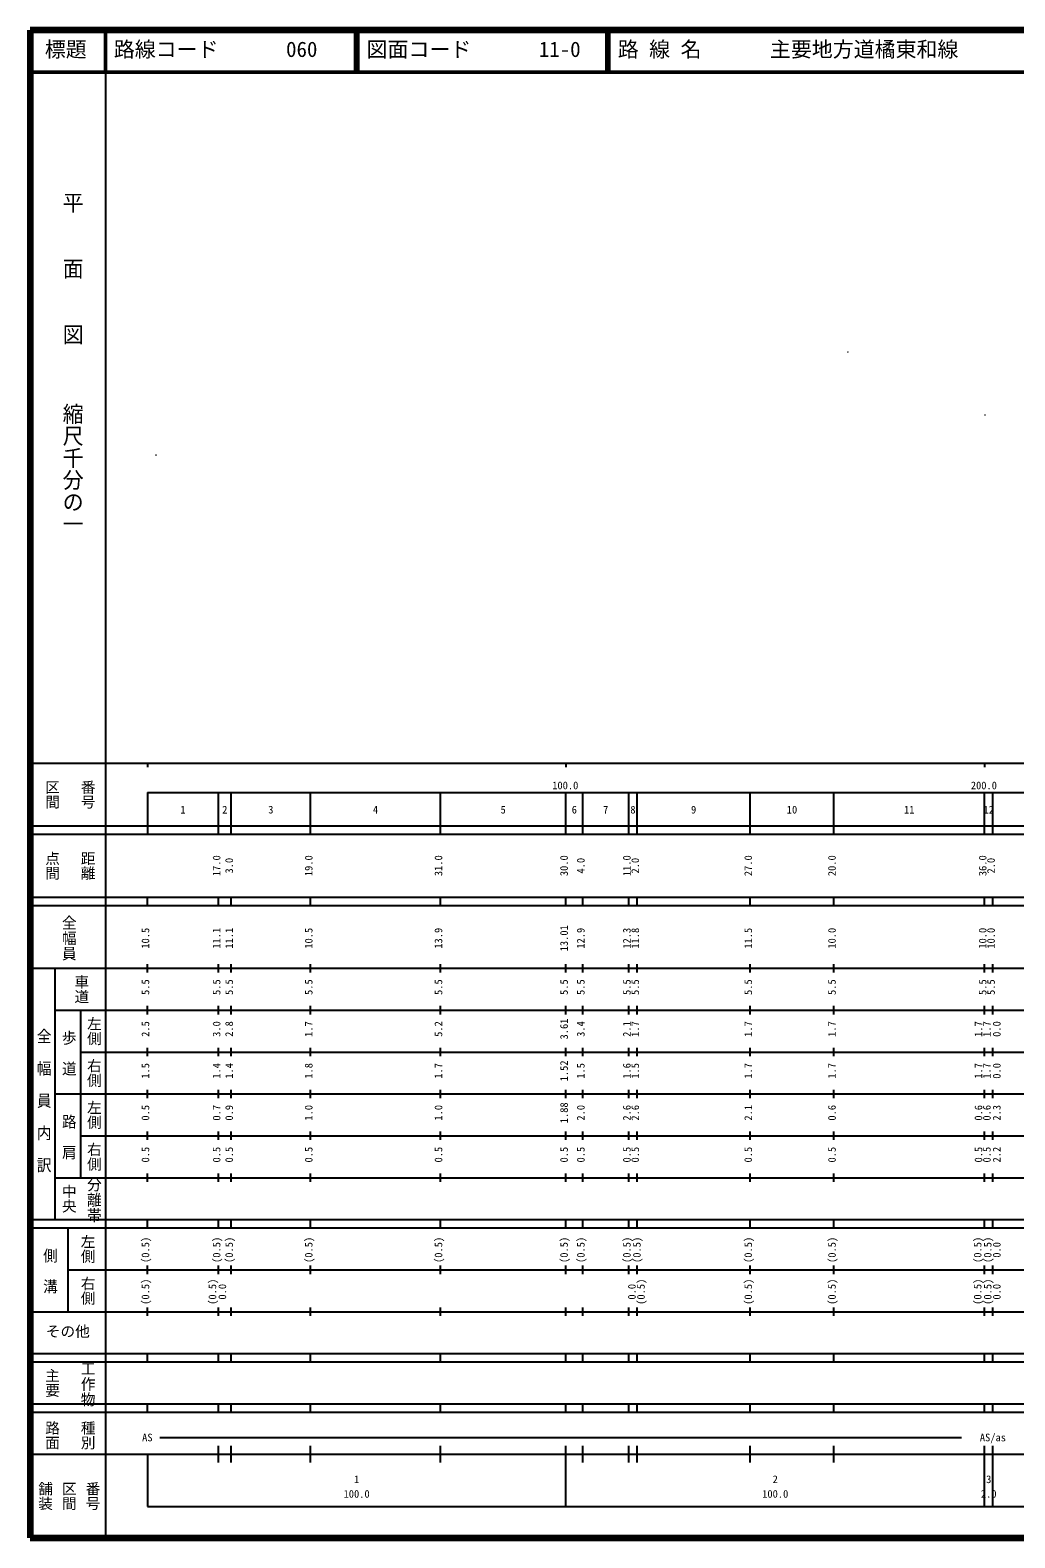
# Model space of a CAD drawing. Units: millimetres on the paper, with parts at other scales. Extents: x 40 to 680, y 20 to 380.
# Drawn here: x 40 to 275.2, y 20 to 380 of the extents above; entities that cross this region are included whole.
import ezdxf
from ezdxf.enums import TextEntityAlignment as Align

# ---------------------------------------------------------------- set-up
doc = ezdxf.new("R2010")
doc.units = ezdxf.units.MM
for name, color, linetype, lineweight in [('M-BMK-HTXT', 7, 'Continuous', 13), ('M-TTL', 2, 'Continuous', 140), ('M-TTL-BAND', 7, 'Continuous', 25), ('M-TTL-LINE', 7, 'Continuous', 50)]:
    doc.layers.add(name, color=color, linetype=linetype, lineweight=lineweight)
doc.layers.add('M-TTL-TXT', color=7, linetype='Continuous')
doc.styles.add('@ＭＳ 明朝', font='')
doc.styles.add('ＭＳ ゴシック', font='')
doc.styles.get('@ＭＳ 明朝').set_extended_font_data('@MS Mincho')
doc.styles.get('ＭＳ ゴシック').set_extended_font_data('MS Gothic')

msp = doc.modelspace()

# ---------------------------------------------------------------- linework, layer by layer
at = {"layer": 'M-BMK-HTXT'}
for centre, radius in [((235.354, 303.121), 0.0313), ((235.354, 303.121), 0.025), ((235.354, 303.121), 0.0188), ((235.354, 303.121), 0.0125), ((235.354, 303.121), 0.0063), ((268.09, 288.113), 0.0313), ((268.09, 288.113), 0.025), ((268.09, 288.113), 0.0188), ((268.09, 288.113), 0.0125), ((268.09, 288.113), 0.0063), ((70.048, 278.536), 0.0313), ((70.048, 278.536), 0.025), ((70.048, 278.536), 0.0188), ((70.048, 278.536), 0.0125), ((70.048, 278.536), 0.0063)]:
    msp.add_circle(centre, radius, dxfattribs=at)
at = {"layer": 'M-TTL'}
for p, q in [((40, 380), (40, 20)), ((680, 380), (40, 380)), ((40, 20), (680, 20))]:
    msp.add_line(p, q, dxfattribs=at)
at = {"layer": 'M-TTL-BAND'}
for p, q in [((58, 370), (58, 20)), ((40, 205), (579, 205)), ((68, 205), (68, 204)), ((168, 205), (168, 204)), ((268, 205), (268, 204)), ((68, 198), (579, 198)), ((68, 198), (68, 188)), ((85, 188), (85, 198)), ((88, 188), (88, 198)), ((107, 188), (107, 198)), ((138, 188), (138, 198)), ((168, 188), (168, 198)), ((172, 188), (172, 198)), ((183, 188), (183, 198)), ((185, 188), (185, 198)), ((212, 188), (212, 198)), ((232, 188), (232, 198)), ((268, 188), (268, 198)), ((270, 188), (270, 198)), ((40, 190), (579, 190)), ((40, 188), (579, 188)), ((40, 173), (579, 173)), ((68, 171), (68, 173)), ((85, 171), (85, 173)), ((88, 171), (88, 173)), ((107, 171), (107, 173)), ((138, 171), (138, 173)), ((168, 171), (168, 173)), ((172, 171), (172, 173)), ((183, 171), (183, 173)), ((185, 171), (185, 173)), ((212, 171), (212, 173)), ((232, 171), (232, 173)), ((268, 171), (268, 173)), ((270, 171), (270, 173)), ((40, 171), (579, 171)), ((40, 156), (579, 156)), ((46, 96), (46, 156)), ((68, 155), (68, 157)), ((85, 155), (85, 157)), ((88, 155), (88, 157)), ((107, 155), (107, 157)), ((138, 155), (138, 157)), ((168, 155), (168, 157)), ((172, 155), (172, 157)), ((183, 155), (183, 157)), ((185, 155), (185, 157)), ((212, 155), (212, 157)), ((232, 155), (232, 157)), ((268, 155), (268, 157)), ((270, 155), (270, 157)), ((46, 146), (579, 146)), ((52, 146), (52, 106)), ((68, 145), (68, 147)), ((85, 145), (85, 147)), ((88, 145), (88, 147)), ((107, 145), (107, 147)), ((138, 145), (138, 147)), ((168, 145), (168, 147)), ((172, 145), (172, 147)), ((183, 145), (183, 147)), ((185, 145), (185, 147)), ((212, 145), (212, 147)), ((232, 145), (232, 147)), ((268, 145), (268, 147)), ((270, 145), (270, 147)), ((68, 135), (68, 137)), ((85, 135), (85, 137)), ((88, 135), (88, 137)), ((107, 135), (107, 137)), ((138, 135), (138, 137)), ((168, 135), (168, 137)), ((172, 135), (172, 137)), ((183, 135), (183, 137)), ((185, 135), (185, 137)), ((212, 135), (212, 137)), ((232, 135), (232, 137)), ((268, 135), (268, 137)), ((270, 135), (270, 137)), ((52, 136), (579, 136)), ((46, 126), (579, 126)), ((68, 125), (68, 127)), ((85, 125), (85, 127)), ((88, 125), (88, 127)), ((107, 125), (107, 127)), ((138, 125), (138, 127)), ((168, 125), (168, 127)), ((172, 125), (172, 127)), ((183, 125), (183, 127)), ((185, 125), (185, 127)), ((212, 125), (212, 127)), ((232, 125), (232, 127)), ((268, 125), (268, 127)), ((270, 125), (270, 127)), ((52, 116), (579, 116)), ((68, 115), (68, 117)), ((85, 115), (85, 117)), ((88, 115), (88, 117)), ((107, 115), (107, 117)), ((138, 115), (138, 117)), ((168, 115), (168, 117)), ((172, 115), (172, 117)), ((183, 115), (183, 117)), ((185, 115), (185, 117)), ((212, 115), (212, 117)), ((232, 115), (232, 117)), ((268, 115), (268, 117)), ((270, 115), (270, 117)), ((46, 106), (579, 106)), ((68, 105), (68, 107)), ((85, 105), (85, 107)), ((88, 105), (88, 107)), ((107, 105), (107, 107)), ((138, 105), (138, 107)), ((168, 105), (168, 107)), ((172, 105), (172, 107)), ((183, 105), (183, 107)), ((185, 105), (185, 107)), ((212, 105), (212, 107)), ((232, 105), (232, 107)), ((268, 105), (268, 107)), ((270, 105), (270, 107)), ((40, 96), (579, 96)), ((40, 94), (579, 94)), ((49, 94), (49, 74)), ((68, 94), (68, 96)), ((85, 94), (85, 96)), ((88, 94), (88, 96)), ((107, 94), (107, 96)), ((138, 94), (138, 96)), ((168, 94), (168, 96)), ((172, 94), (172, 96)), ((183, 94), (183, 96)), ((185, 94), (185, 96)), ((212, 94), (212, 96)), ((232, 94), (232, 96)), ((268, 94), (268, 96)), ((270, 94), (270, 96)), ((49, 84), (579, 84)), ((68, 83), (68, 85)), ((85, 83), (85, 85)), ((88, 83), (88, 85)), ((107, 83), (107, 85)), ((138, 83), (138, 85)), ((168, 83), (168, 85)), ((172, 83), (172, 85)), ((183, 83), (183, 85)), ((185, 83), (185, 85)), ((212, 83), (212, 85)), ((232, 83), (232, 85)), ((268, 83), (268, 85)), ((270, 83), (270, 85)), ((40, 74), (579, 74)), ((68, 73), (68, 75)), ((85, 73), (85, 75)), ((88, 73), (88, 75)), ((107, 73), (107, 75)), ((138, 73), (138, 75)), ((168, 73), (168, 75)), ((172, 73), (172, 75)), ((183, 73), (183, 75)), ((185, 73), (185, 75)), ((212, 73), (212, 75)), ((232, 73), (232, 75)), ((268, 73), (268, 75)), ((270, 73), (270, 75)), ((40, 64), (579, 64)), ((40, 62), (579, 62)), ((68, 62), (68, 64)), ((85, 62), (85, 64)), ((88, 62), (88, 64)), ((107, 62), (107, 64)), ((138, 62), (138, 64)), ((168, 62), (168, 64)), ((172, 62), (172, 64)), ((183, 62), (183, 64)), ((185, 62), (185, 64)), ((212, 62), (212, 64)), ((232, 62), (232, 64)), ((268, 62), (268, 64)), ((270, 62), (270, 64)), ((40, 52), (579, 52)), ((68, 50), (68, 52)), ((85, 50), (85, 52)), ((88, 50), (88, 52)), ((107, 50), (107, 52)), ((138, 50), (138, 52)), ((168, 50), (168, 52)), ((172, 50), (172, 52)), ((183, 50), (183, 52)), ((185, 50), (185, 52)), ((212, 50), (212, 52)), ((232, 50), (232, 52)), ((268, 50), (268, 52)), ((270, 50), (270, 52)), ((40, 50), (579, 50)), ((71, 44), (262.5, 44)), ((40, 40), (579, 40)), ((68, 40), (68, 27.5)), ((85, 38), (85, 42)), ((88, 38), (88, 42)), ((107, 38), (107, 42)), ((138, 38), (138, 42)), ((168, 27.5), (168, 42)), ((172, 38), (172, 42)), ((183, 38), (183, 42)), ((185, 38), (185, 42)), ((212, 38), (212, 42)), ((232, 38), (232, 42)), ((268, 27.5), (268, 42)), ((270, 27.5), (270, 42)), ((68, 27.5), (579, 27.5))]:
    msp.add_line(p, q, dxfattribs=at)
at = {"layer": 'M-TTL-LINE'}
for p, q in [((58, 380), (58, 370)), ((117.75, 380), (117.75, 370)), ((118.25, 380), (118.25, 370)), ((177.75, 380), (177.75, 370)), ((178.25, 380), (178.25, 370)), ((40, 370), (680, 370))]:
    msp.add_line(p, q, dxfattribs=at)

# ---------------------------------------------------------------- texts
at = {"layer": 'M-TTL-BAND', "style": '@ＭＳ 明朝'}
for s, height, width, p in [('平\u3000\u3000面\u3000\u3000図', 3.666, 1.05, (47.277, 341.475)), ('縮尺千分の一', 3.666, 1.05, (47.277, 291.03)), ('全幅員', 2.566, 1.05, (47.25, 168.75)), ('全\u3000幅\u3000員\u3000内\u3000訳', 2.566, 1.1, (41.25, 141.75)), ('歩\u3000道', 2.566, 1.05, (47.25, 141.25)), ('路\u3000肩', 2.566, 1.05, (47.25, 121.25)), ('分離帯', 2.566, 1.05, (53.25, 106.25)), ('側\u3000溝', 2.566, 1.05, (42.75, 89.25)), ('工作物', 2.566, 1.05, (51.75, 62.25))]:
    msp.add_text(s, height=height, rotation=270, dxfattribs=dict(at, width=width)).set_placement(p, align=Align.BOTTOM_LEFT)
at = {"layer": 'M-TTL-BAND'}
for s, height, rotation, style, p in [('区間', 2.566, 270, '@ＭＳ 明朝', (43.25, 201)), ('番号', 2.566, 270, '@ＭＳ 明朝', (51.75, 201)), ('点間', 2.566, 270, '@ＭＳ 明朝', (43.25, 184)), ('距離', 2.566, 270, '@ＭＳ 明朝', (51.75, 184)), ('17.0', 1.833, 90, 'ＭＳ ゴシック', (86, 178)), ('3.0', 1.833, 90, 'ＭＳ ゴシック', (89, 178.625)), ('19.0', 1.833, 90, 'ＭＳ ゴシック', (108, 178)), ('31.0', 1.833, 90, 'ＭＳ ゴシック', (139, 178)), ('30.0', 1.833, 90, 'ＭＳ ゴシック', (169, 178)), ('4.0', 1.833, 90, 'ＭＳ ゴシック', (173, 178.625)), ('11.0', 1.833, 90, 'ＭＳ ゴシック', (184, 178)), ('2.0', 1.833, 90, 'ＭＳ ゴシック', (186, 178.625)), ('27.0', 1.833, 90, 'ＭＳ ゴシック', (213, 178)), ('20.0', 1.833, 90, 'ＭＳ ゴシック', (233, 178)), ('36.0', 1.833, 90, 'ＭＳ ゴシック', (269, 178)), ('2.0', 1.833, 90, 'ＭＳ ゴシック', (271, 178.625)), ('13.01', 1.833, 90, 'ＭＳ ゴシック', (169, 160.049)), ('10.5', 1.833, 90, 'ＭＳ ゴシック', (69, 160.674)), ('11.1', 1.833, 90, 'ＭＳ ゴシック', (86, 160.674)), ('11.1', 1.833, 90, 'ＭＳ ゴシック', (89, 160.674)), ('10.5', 1.833, 90, 'ＭＳ ゴシック', (108, 160.674)), ('13.9', 1.833, 90, 'ＭＳ ゴシック', (139, 160.674)), ('12.9', 1.833, 90, 'ＭＳ ゴシック', (173, 160.674)), ('12.3', 1.833, 90, 'ＭＳ ゴシック', (184, 160.674)), ('11.8', 1.833, 90, 'ＭＳ ゴシック', (186, 160.674)), ('11.5', 1.833, 90, 'ＭＳ ゴシック', (213, 160.674)), ('10.0', 1.833, 90, 'ＭＳ ゴシック', (233, 160.674)), ('10.0', 1.833, 90, 'ＭＳ ゴシック', (269, 160.674)), ('10.0', 1.833, 90, 'ＭＳ ゴシック', (271, 160.674)), ('車道', 2.566, 270, '@ＭＳ 明朝', (50.25, 154.5)), ('5.5', 1.833, 90, 'ＭＳ ゴシック', (69, 149.625)), ('5.5', 1.833, 90, 'ＭＳ ゴシック', (86, 149.625)), ('5.5', 1.833, 90, 'ＭＳ ゴシック', (89, 149.625)), ('5.5', 1.833, 90, 'ＭＳ ゴシック', (108, 149.625)), ('5.5', 1.833, 90, 'ＭＳ ゴシック', (139, 149.625)), ('5.5', 1.833, 90, 'ＭＳ ゴシック', (169, 149.625)), ('5.5', 1.833, 90, 'ＭＳ ゴシック', (173, 149.625)), ('5.5', 1.833, 90, 'ＭＳ ゴシック', (184, 149.625)), ('5.5', 1.833, 90, 'ＭＳ ゴシック', (186, 149.625)), ('5.5', 1.833, 90, 'ＭＳ ゴシック', (213, 149.625)), ('5.5', 1.833, 90, 'ＭＳ ゴシック', (233, 149.625)), ('5.5', 1.833, 90, 'ＭＳ ゴシック', (269, 149.625)), ('5.5', 1.833, 90, 'ＭＳ ゴシック', (271, 149.625)), ('左側', 2.566, 270, '@ＭＳ 明朝', (53.25, 144.5)), ('2.5', 1.833, 90, 'ＭＳ ゴシック', (69, 139.625)), ('3.0', 1.833, 90, 'ＭＳ ゴシック', (86, 139.625)), ('2.8', 1.833, 90, 'ＭＳ ゴシック', (89, 139.625)), ('1.7', 1.833, 90, 'ＭＳ ゴシック', (108, 139.625)), ('5.2', 1.833, 90, 'ＭＳ ゴシック', (139, 139.625)), ('3.61', 1.833, 90, 'ＭＳ ゴシック', (169, 139)), ('3.4', 1.833, 90, 'ＭＳ ゴシック', (173, 139.625)), ('2.1', 1.833, 90, 'ＭＳ ゴシック', (184, 139.625)), ('1.7', 1.833, 90, 'ＭＳ ゴシック', (186, 139.625)), ('1.7', 1.833, 90, 'ＭＳ ゴシック', (213, 139.625)), ('1.7', 1.833, 90, 'ＭＳ ゴシック', (233, 139.625)), ('1.7', 1.833, 90, 'ＭＳ ゴシック', (268, 139.625)), ('1.7', 1.833, 90, 'ＭＳ ゴシック', (270, 139.625)), ('0.0', 1.833, 90, 'ＭＳ ゴシック', (272.37, 139.625)), ('右側', 2.566, 270, '@ＭＳ 明朝', (53.25, 134.5)), ('1.5', 1.833, 90, 'ＭＳ ゴシック', (69, 129.625)), ('1.4', 1.833, 90, 'ＭＳ ゴシック', (86, 129.625)), ('1.4', 1.833, 90, 'ＭＳ ゴシック', (89, 129.625)), ('1.8', 1.833, 90, 'ＭＳ ゴシック', (108, 129.625)), ('1.7', 1.833, 90, 'ＭＳ ゴシック', (139, 129.625)), ('1.52', 1.833, 90, 'ＭＳ ゴシック', (169, 129)), ('1.5', 1.833, 90, 'ＭＳ ゴシック', (173, 129.625)), ('1.6', 1.833, 90, 'ＭＳ ゴシック', (184, 129.625)), ('1.5', 1.833, 90, 'ＭＳ ゴシック', (186, 129.625)), ('1.7', 1.833, 90, 'ＭＳ ゴシック', (213, 129.625)), ('1.7', 1.833, 90, 'ＭＳ ゴシック', (233, 129.625)), ('1.7', 1.833, 90, 'ＭＳ ゴシック', (268, 129.625)), ('1.7', 1.833, 90, 'ＭＳ ゴシック', (270, 129.625)), ('0.0', 1.833, 90, 'ＭＳ ゴシック', (272.37, 129.625)), ('左側', 2.566, 270, '@ＭＳ 明朝', (53.25, 124.5)), ('0.5', 1.833, 90, 'ＭＳ ゴシック', (69, 119.625)), ('0.7', 1.833, 90, 'ＭＳ ゴシック', (86, 119.625)), ('0.9', 1.833, 90, 'ＭＳ ゴシック', (89, 119.625)), ('1.0', 1.833, 90, 'ＭＳ ゴシック', (108, 119.625)), ('1.0', 1.833, 90, 'ＭＳ ゴシック', (139, 119.625)), ('1.88', 1.833, 90, 'ＭＳ ゴシック', (169, 119)), ('2.0', 1.833, 90, 'ＭＳ ゴシック', (173, 119.625)), ('2.6', 1.833, 90, 'ＭＳ ゴシック', (184, 119.625)), ('2.6', 1.833, 90, 'ＭＳ ゴシック', (186, 119.625)), ('2.1', 1.833, 90, 'ＭＳ ゴシック', (213, 119.625)), ('0.6', 1.833, 90, 'ＭＳ ゴシック', (233, 119.625)), ('0.6', 1.833, 90, 'ＭＳ ゴシック', (268, 119.625)), ('0.6', 1.833, 90, 'ＭＳ ゴシック', (270, 119.625)), ('2.3', 1.833, 90, 'ＭＳ ゴシック', (272.37, 119.625)), ('右側', 2.566, 270, '@ＭＳ 明朝', (53.25, 114.5)), ('0.5', 1.833, 90, 'ＭＳ ゴシック', (69, 109.625)), ('0.5', 1.833, 90, 'ＭＳ ゴシック', (86, 109.625)), ('0.5', 1.833, 90, 'ＭＳ ゴシック', (89, 109.625)), ('0.5', 1.833, 90, 'ＭＳ ゴシック', (108, 109.625)), ('0.5', 1.833, 90, 'ＭＳ ゴシック', (139, 109.625)), ('0.5', 1.833, 90, 'ＭＳ ゴシック', (169, 109.625)), ('0.5', 1.833, 90, 'ＭＳ ゴシック', (173, 109.625)), ('0.5', 1.833, 90, 'ＭＳ ゴシック', (184, 109.625)), ('0.5', 1.833, 90, 'ＭＳ ゴシック', (186, 109.625)), ('0.5', 1.833, 90, 'ＭＳ ゴシック', (213, 109.625)), ('0.5', 1.833, 90, 'ＭＳ ゴシック', (233, 109.625)), ('0.5', 1.833, 90, 'ＭＳ ゴシック', (268, 109.625)), ('0.5', 1.833, 90, 'ＭＳ ゴシック', (270, 109.625)), ('2.2', 1.833, 90, 'ＭＳ ゴシック', (272.37, 109.625)), ('中央', 2.566, 270, '@ＭＳ 明朝', (47.25, 104.5)), ('左側', 2.566, 270, '@ＭＳ 明朝', (51.75, 92.5)), ('(0.5)', 1.833, 90, 'ＭＳ ゴシック', (69, 85.639)), ('(0.5)', 1.833, 90, 'ＭＳ ゴシック', (86, 85.639)), ('(0.5)', 1.833, 90, 'ＭＳ ゴシック', (89, 85.639)), ('(0.5)', 1.833, 90, 'ＭＳ ゴシック', (108, 85.639)), ('(0.5)', 1.833, 90, 'ＭＳ ゴシック', (139, 85.639)), ('(0.5)', 1.833, 90, 'ＭＳ ゴシック', (169, 85.639)), ('(0.5)', 1.833, 90, 'ＭＳ ゴシック', (173, 85.639)), ('(0.5)', 1.833, 90, 'ＭＳ ゴシック', (184, 85.639)), ('(0.5)', 1.833, 90, 'ＭＳ ゴシック', (186.4, 85.639)), ('(0.5)', 1.833, 90, 'ＭＳ ゴシック', (213, 85.639)), ('(0.5)', 1.833, 90, 'ＭＳ ゴシック', (233, 85.639)), ('(0.5)', 1.833, 90, 'ＭＳ ゴシック', (267.8, 85.639)), ('(0.5)', 1.833, 90, 'ＭＳ ゴシック', (270.2, 85.639)), ('0.0', 1.833, 90, 'ＭＳ ゴシック', (272.37, 86.889)), ('右側', 2.566, 270, '@ＭＳ 明朝', (51.75, 82.5)), ('(0.5)', 1.833, 90, 'ＭＳ ゴシック', (69, 75.639)), ('(0.5)', 1.833, 90, 'ＭＳ ゴシック', (85, 75.639)), ('0.0', 1.833, 90, 'ＭＳ ゴシック', (87.37, 76.889)), ('0.0', 1.833, 90, 'ＭＳ ゴシック', (185.2, 76.889)), ('(0.5)', 1.833, 90, 'ＭＳ ゴシック', (187.37, 75.639)), ('(0.5)', 1.833, 90, 'ＭＳ ゴシック', (213, 75.639)), ('(0.5)', 1.833, 90, 'ＭＳ ゴシック', (233, 75.639)), ('(0.5)', 1.833, 90, 'ＭＳ ゴシック', (267.8, 75.639)), ('(0.5)', 1.833, 90, 'ＭＳ ゴシック', (270.2, 75.639)), ('0.0', 1.833, 90, 'ＭＳ ゴシック', (272.37, 76.889)), ('主要', 2.566, 270, '@ＭＳ 明朝', (43.25, 60.5)), ('路面', 2.566, 270, '@ＭＳ 明朝', (43.25, 48)), ('種別', 2.566, 270, '@ＭＳ 明朝', (51.75, 48)), ('舗装', 2.566, 270, '@ＭＳ 明朝', (41.583, 33.5)), ('区間', 2.566, 270, '@ＭＳ 明朝', (47.25, 33.5)), ('番号', 2.566, 270, '@ＭＳ 明朝', (52.917, 33.5))]:
    msp.add_text(s, height=height, rotation=rotation, dxfattribs=dict(at, style=style)).set_placement(p, align=Align.BOTTOM_LEFT)
at = {"layer": 'M-TTL-BAND', "style": 'ＭＳ ゴシック'}
for s, height, p in [('100.0', 1.833, (164.719, 198.195)), ('200.0', 1.833, (264.719, 198.195)), ('1', 1.833, (75.875, 192.405)), ('2', 1.833, (85.875, 192.405)), ('3', 1.833, (96.875, 192.405)), ('4', 1.833, (121.875, 192.405)), ('5', 1.833, (152.375, 192.405)), ('6', 1.833, (169.375, 192.405)), ('7', 1.833, (176.875, 192.405)), ('8', 1.833, (183.375, 192.405)), ('9', 1.833, (197.875, 192.405)), ('10', 1.833, (220.75, 192.405)), ('11', 1.833, (248.75, 192.405)), ('12', 1.833, (267.75, 192.405)), ('その他', 2.566, (43.75, 67.25)), ('AS', 1.833, (66.75, 42.5)), ('AS/as', 1.833, (266.875, 42.5)), ('1', 1.833, (117.375, 32.523)), ('2', 1.833, (217.375, 32.523)), ('3', 1.833, (268.375, 32.523)), ('100.0', 1.833, (114.875, 29.033)), ('100.0', 1.833, (214.875, 29.033)), ('2.0', 1.833, (267.125, 29.033))]:
    msp.add_text(s, height=height, dxfattribs=at).set_placement(p, align=Align.BOTTOM_LEFT)
at = {"layer": 'M-TTL-TXT', "style": 'ＭＳ ゴシック'}
for s, p in [('標題', (43.5, 372.5)), ('路線コード', (60, 372.5)), ('060', (101.142, 372.5)), ('図面コード', (120.38, 372.5)), ('11-0', (161.521, 372.5)), ('路 線 名', (180.38, 372.5)), ('主要地方道橘東和線', (216.734, 372.5))]:
    msp.add_text(s, height=3.666, dxfattribs=at).set_placement(p, align=Align.BOTTOM_LEFT)

doc.saveas('drawing.dxf')
